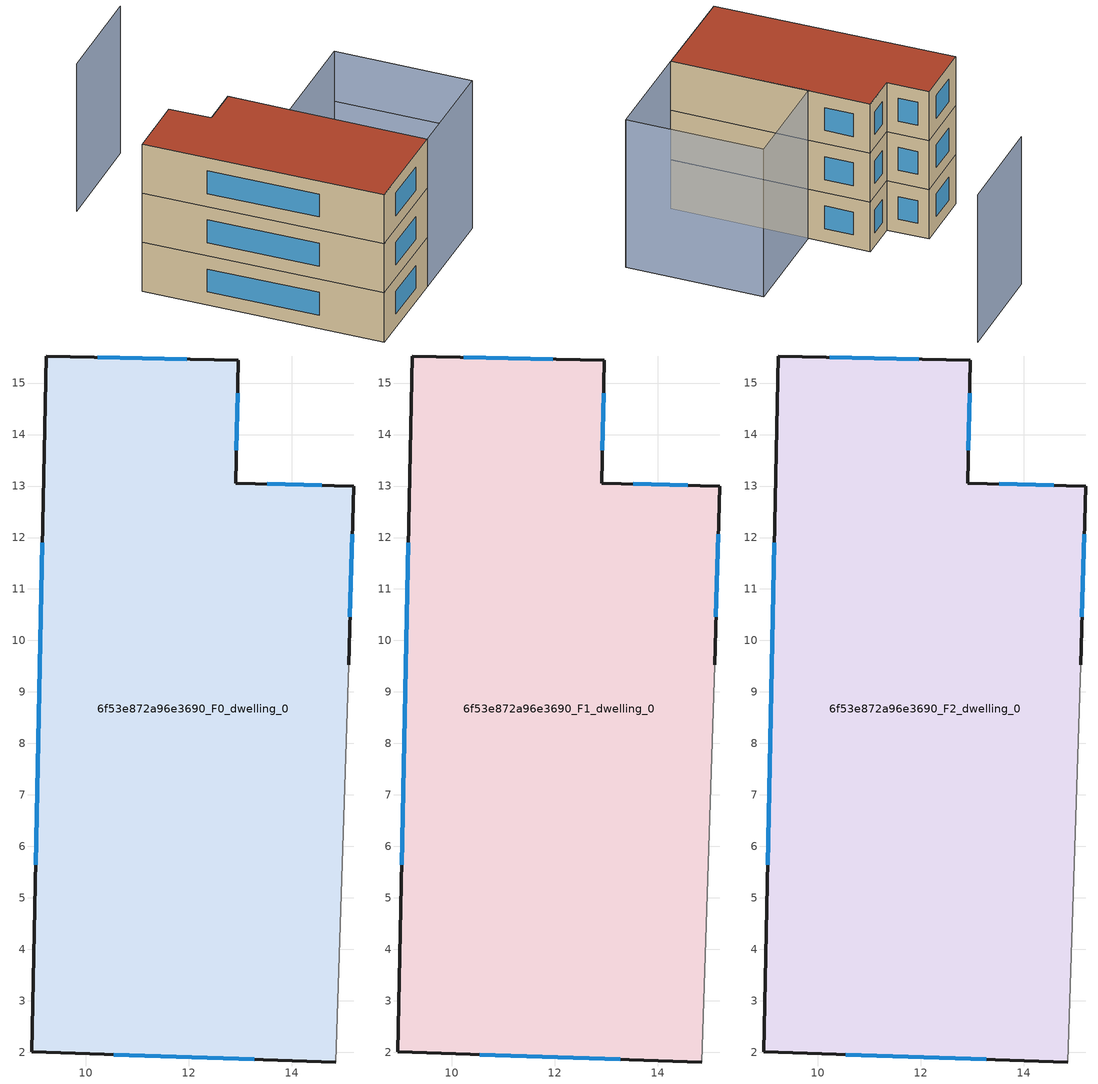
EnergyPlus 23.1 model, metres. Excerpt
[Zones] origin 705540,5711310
6f53e872a96e3690_F0_dwelling_0
 floor ground (EU_floor_Construction): 12.96,15.44 12.91,13.06 15.2,13 15.1,9.53 14.85,1.81 8.95,2.01 9.23,15.53 z0
 wall outside (EU_wall_Construction): 15.1,9.53 15.2,13 12.91,13.06 12.96,15.44 9.23,15.53 8.95,2.01 14.85,1.81 z0:3
 wall adiabatic (EU_wall_Construction): 14.85,1.81 15.1,9.53 z0:3
 window (EU_Window_Construction): 10.54,1.95 13.27,1.86 / 9.16,11.89 9.03,5.64 / 11.96,15.47 10.23,15.5 / 12.92,13.7 12.95,14.8 / 14.59,13.01 13.53,13.04 / 15.13,10.46 15.17,12.06 z0.81:2.19
6f53e872a96e3690_F1_dwelling_0
 floor to 6f53e872a96e3690_F0_dwelling_0 (EU_floor_Construction): 12.96,15.44 12.91,13.06 15.2,13 15.1,9.53 14.85,1.81 8.95,2.01 9.23,15.53 z3
 wall outside (EU_wall_Construction): 15.1,9.53 15.2,13 12.91,13.06 12.96,15.44 9.23,15.53 8.95,2.01 14.85,1.81 z3:6
 wall adiabatic (EU_wall_Construction): 14.85,1.81 15.1,9.53 z3:6
 window (EU_Window_Construction): 10.54,1.95 13.27,1.86 / 9.16,11.89 9.03,5.64 / 11.96,15.47 10.23,15.5 / 12.92,13.7 12.95,14.8 / 14.59,13.01 13.53,13.04 / 15.13,10.46 15.17,12.06 z3.81:5.19
6f53e872a96e3690_F2_dwelling_0
 floor to 6f53e872a96e3690_F1_dwelling_0 (EU_floor_Construction): 12.96,15.44 12.91,13.06 15.2,13 15.1,9.53 14.85,1.81 8.95,2.01 9.23,15.53 z6
 wall outside (EU_wall_Construction): 15.1,9.53 15.2,13 12.91,13.06 12.96,15.44 9.23,15.53 8.95,2.01 14.85,1.81 z6:9
 wall adiabatic (EU_wall_Construction): 14.85,1.81 15.1,9.53 z6:9
 window (EU_Window_Construction): 10.54,1.95 13.27,1.86 / 9.16,11.89 9.03,5.64 / 11.96,15.47 10.23,15.5 / 12.92,13.7 12.95,14.8 / 14.59,13.01 13.53,13.04 / 15.13,10.46 15.17,12.06 z6.81:8.19
 roof outside (EU_roof_Construction): 14.85,1.81 15.1,9.53 15.2,13 12.91,13.06 12.96,15.44 9.23,15.53 8.95,2.01 z9
shading: 21.05,1.65 21.25,9.35 z0:6; 21.61,21.37 15.47,21.48 / 21.11,1.65 14.85,1.81 / 14.85,1.81 15.05,9.53 / 15.05,9.53 21.3,9.37 / 21.3,9.37 21.11,1.65 z0:9
[Building]
EU S2 Campaign: North Axis=0; Terrain=City; Solar Distribution=FullExterior
[Site:Location]
London: Latitude=51.5; Longitude=-0.5; Time Zone=0; Elevation=25
[SizingPeriod:WeatherFileDays]
AnnualSizingPeriod: Begin Month=1; Begin Day of Month=1; End Month=12; End Day of Month=31; Day of Week for Start Day=Monday; Use Weather File Daylight Saving Period=No; Use Weather File Rain and Snow Indicators=No
[MATERIAL]
EU_InternalMass_Material: Roughness=MediumRough; Thickness=0.1; Conductivity=1; Density=1800; Specific Heat=900; Thermal Absorptance=0.9; Solar Absorptance=0.7; Visible Absorptance=0.7
[MATERIAL:NOMASS] Roughness=MediumRough; Thermal Absorptance=0.9; Solar Absorptance=0.7; Visible Absorptance=0.7
Name | Thermal Resistance
EU_wall_NoMass | 0.735294
EU_roof_NoMass | 0.520833
EU_floor_NoMass | 1.81159
[WINDOWMATERIAL:SIMPLEGLAZINGSYSTEM]
EU_Window_SimpleGlazing: UFactor=3.92; Solar Heat Gain Coefficient=0.85; Visible Transmittance=0.85
[CONSTRUCTION]
EU_wall_Construction: EU_wall_NoMass
EU_roof_Construction: EU_roof_NoMass
EU_floor_Construction: EU_floor_NoMass
EU_Window_Construction: EU_Window_SimpleGlazing
EU_InternalMass_Construction: EU_InternalMass_Material
[ZONE] Type=1; Multiplier=1; Ceiling Height=autocalculate; Floor Area=autocalculate; Part of Total Floor Area=Yes
Name | Volume
6f53e872a96e3690_F0_dwelling_0 | 226.551
6f53e872a96e3690_F1_dwelling_0; 6f53e872a96e3690_F2_dwelling_0 | 226.553
[INTERNALMASS] Construction=EU_InternalMass_Construction; Surface Area=75.5175
Name | Zone or ZoneList
6f53e872a96e3690_F0_dwelling_0_EU_InternalMass | 6f53e872a96e3690_F0_dwelling_0
6f53e872a96e3690_F1_dwelling_0_EU_InternalMass | 6f53e872a96e3690_F1_dwelling_0
6f53e872a96e3690_F2_dwelling_0_EU_InternalMass | 6f53e872a96e3690_F2_dwelling_0
[OTHEREQUIPMENT] Fuel Type=Electricity; Design Level Calculation Method=Watts/Area; Power per Zone Floor Area=1; Fraction Latent=0; Fraction Radiant=0; Fraction Lost=0; Carbon Dioxide Generation Rate=0; EndUse Subcategory=EU_Step8_InternalGains
Name | Zone or ZoneList or Space or SpaceList | Schedule
EU_Step8_InternalGain_6f53e872a96e3690_F0_dwelling_0_f000 | 6f53e872a96e3690_F0_dwelling_0 | EU_Step8_GainSchedule_6f53e872a96e3690_F0_dwelling_0_f000
EU_Step8_InternalGain_6f53e872a96e3690_F1_dwelling_0_f000 | 6f53e872a96e3690_F1_dwelling_0 | EU_Step8_GainSchedule_6f53e872a96e3690_F1_dwelling_0_f000
EU_Step8_InternalGain_6f53e872a96e3690_F2_dwelling_0_f000 | 6f53e872a96e3690_F2_dwelling_0 | EU_Step8_GainSchedule_6f53e872a96e3690_F2_dwelling_0_f000
[ZONEVENTILATION:DESIGNFLOWRATE] Schedule=EU_AlwaysOn; Design Flow Rate Calculation Method=AirChanges/Hour; Air Changes per Hour=0.48; Ventilation Type=Natural; Fan Pressure Rise=0; Fan Total Efficiency=1; Constant Term Coefficient=1; Temperature Term Coefficient=0; Velocity Term Coefficient=0; Velocity Squared Term Coefficient=0; Minimum Indoor Temperature=-100; Maximum Indoor Temperature=100; Delta Temperature=-100; Minimum Outdoor Temperature=-100; Maximum Outdoor Temperature=100; Maximum Wind Speed=40
Name | Zone or ZoneList or Space or SpaceList
EU_ConstantAir_6f53e872a96e3690_F0_dwelling_0 | 6f53e872a96e3690_F0_dwelling_0
EU_ConstantAir_6f53e872a96e3690_F1_dwelling_0 | 6f53e872a96e3690_F1_dwelling_0
EU_ConstantAir_6f53e872a96e3690_F2_dwelling_0 | 6f53e872a96e3690_F2_dwelling_0
[HVACTEMPLATE:THERMOSTAT] Constant Heating Setpoint=20; Constant Cooling Setpoint=50
EU_HeatOnly_6f53e872a96e3690_F0_dwelling_0; EU_HeatOnly_6f53e872a96e3690_F1_dwelling_0; EU_HeatOnly_6f53e872a96e3690_F2_dwelling_0
[HVACTEMPLATE:ZONE:IDEALLOADSAIRSYSTEM] System Availability Schedule=EU_AlwaysOn; Maximum Heating Supply Air Temperature=50; Minimum Cooling Supply Air Temperature=13; Maximum Heating Supply Air Humidity Ratio=0.0156; Minimum Cooling Supply Air Humidity Ratio=0.0077; Heating Limit=NoLimit; Cooling Limit=NoLimit; Heating Availability Schedule=EU_AlwaysOn; Cooling Availability Schedule=EU_CoolingOff; Dehumidification Control Type=ConstantSensibleHeatRatio; Cooling Sensible Heat Ratio=0.7; Dehumidification Setpoint=60; Humidification Control Type=None; Humidification Setpoint=30; Outdoor Air Method=None; Outdoor Air Flow Rate per Person=0.00944; Outdoor Air Flow Rate per Zone Floor Area=0; Outdoor Air Flow Rate per Zone=0; Demand Controlled Ventilation Type=None; Outdoor Air Economizer Type=NoEconomizer; Heat Recovery Type=None; Sensible Heat Recovery Effectiveness=0.7; Latent Heat Recovery Effectiveness=0.65
Name | Template Thermostat
6f53e872a96e3690_F0_dwelling_0 | EU_HeatOnly_6f53e872a96e3690_F0_dwelling_0
6f53e872a96e3690_F1_dwelling_0 | EU_HeatOnly_6f53e872a96e3690_F1_dwelling_0
6f53e872a96e3690_F2_dwelling_0 | EU_HeatOnly_6f53e872a96e3690_F2_dwelling_0
[SIZING:ZONE] Zone Cooling Design Supply Air Temperature Input Method=SupplyAirTemperature; Zone Cooling Design Supply Air Temperature=13; Zone Heating Design Supply Air Temperature Input Method=SupplyAirTemperature; Zone Heating Design Supply Air Temperature=50; Zone Cooling Design Supply Air Humidity Ratio=0.008; Zone Heating Design Supply Air Humidity Ratio=0.008; Cooling Design Air Flow Method=DesignDay; Cooling Design Air Flow Rate=0; Cooling Minimum Air Flow per Zone Floor Area=0.000762; Cooling Minimum Air Flow=0; Cooling Minimum Air Flow Fraction=0.2; Heating Design Air Flow Method=DesignDay; Heating Design Air Flow Rate=0; Heating Maximum Air Flow per Zone Floor Area=0.002032; Heating Maximum Air Flow=0.141576; Heating Maximum Air Flow Fraction=0.3; Account for Dedicated Outdoor Air System=No; Dedicated Outdoor Air System Control Strategy=NeutralSupplyAir; Dedicated Outdoor Air Low Setpoint Temperature for Design=autosize; Dedicated Outdoor Air High Setpoint Temperature for Design=autosize; Zone Load Sizing Method=Sensible Load Only No Latent Load; Zone Latent Cooling Design Supply Air Humidity Ratio Input Method=HumidityRatioDifference; Zone Cooling Design Supply Air Humidity Ratio Difference=0.005; Zone Latent Heating Design Supply Air Humidity Ratio Input Method=HumidityRatioDifference; Zone Humidification Design Supply Air Humidity Ratio Difference=0.005
6f53e872a96e3690_F0_dwelling_0; 6f53e872a96e3690_F1_dwelling_0; 6f53e872a96e3690_F2_dwelling_0
[SCHEDULE:CONSTANT]
Name | Hourly Value
EU_AlwaysOn | 1
EU_CoolingOff | 0
[SCHEDULE:FILE] Column Number=1; Rows to Skip at Top=0; Number of Hours of Data=8760; Column Separator=Comma; Interpolate to Timestep=No; Minutes per Item=60; Adjust Schedule for Daylight Savings=Yes
Name | File
EU_Step8_GainSchedule_6f53e872a96e3690_F0_dwelling_0_f000 | ../../schedules/6f53e872a96e3690/6f53e872a96e3690_F0_dwelling_0_f000_gain.csv
EU_Step8_GainSchedule_6f53e872a96e3690_F1_dwelling_0_f000 | ../../schedules/6f53e872a96e3690/6f53e872a96e3690_F1_dwelling_0_f000_gain.csv
EU_Step8_GainSchedule_6f53e872a96e3690_F2_dwelling_0_f000 | ../../schedules/6f53e872a96e3690/6f53e872a96e3690_F2_dwelling_0_f000_gain.csv
